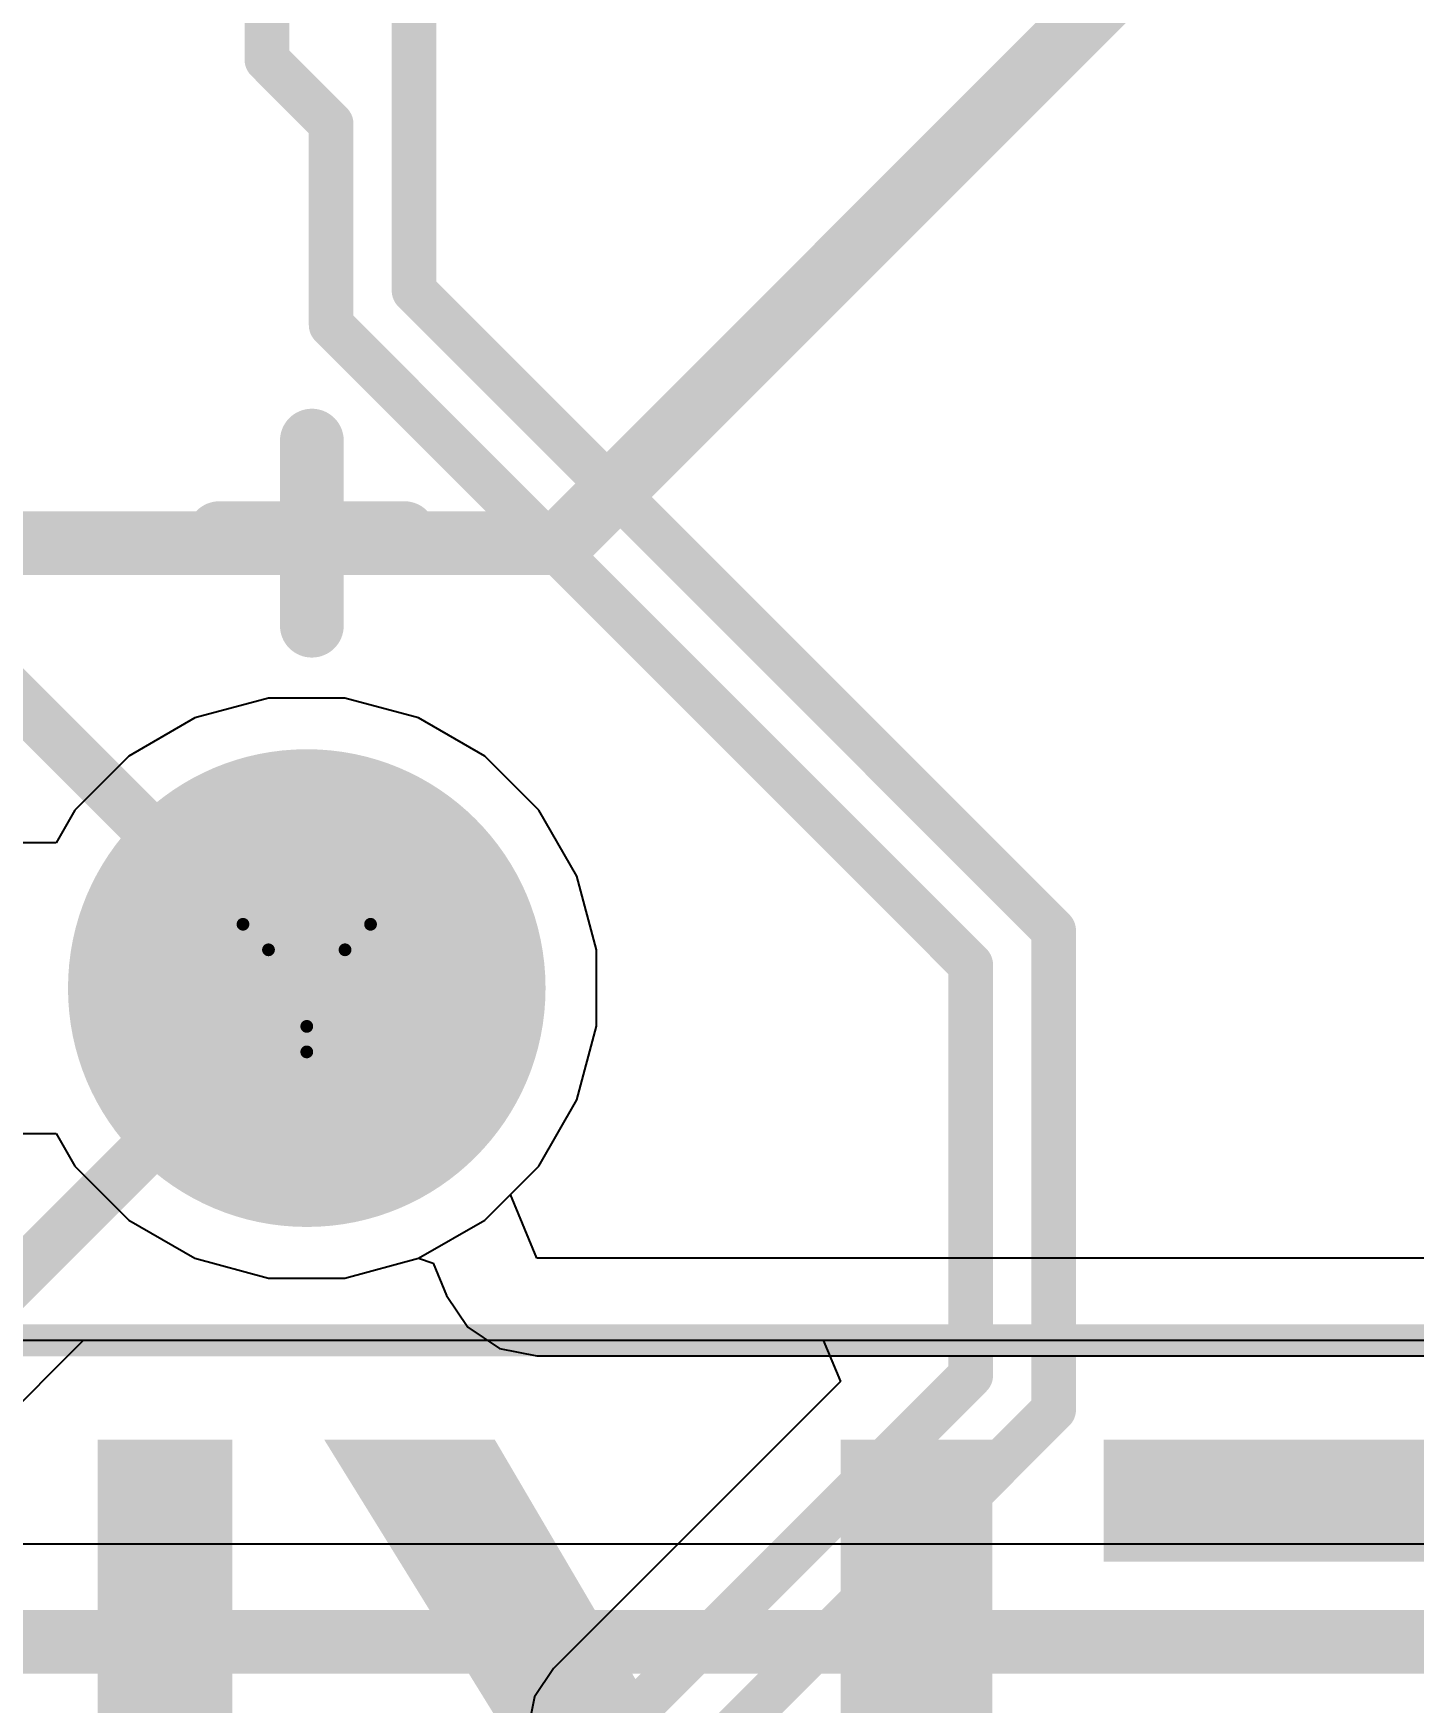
# Model space of a CAD drawing. Header units: inches. Extents: x -11 to 5379, y 0 to 5429.
# Drawn here: x 188.82 to 194.32, y 92.69 to 99.34 of the extents above; entities that cross this region are included whole.
import ezdxf

# ---------------------------------------------------------------- set-up
doc = ezdxf.new("R2010")
doc.units = ezdxf.units.IN
for name, color, linetype in [('Bottom Layer', 5, 'Continuous'), ('Bottom Solder', 6, 'Continuous'), ('Drill Drawing', 1, 'Continuous'), ('GND', 16, 'Continuous'), ('Multi-Layer', 9, 'Continuous'), ('Pad Holes', 156, 'Continuous'), ('PWR', 76, 'Continuous'), ('Top Layer', 1, 'Continuous'), ('Top Overlay', 2, 'Continuous'), ('Top Solder', 216, 'Continuous')]:
    doc.layers.add(name, color=color, linetype=linetype)
doc.styles.add('Arial_Bold', font='', dxfattribs={"height": 0.2})
doc.styles.get('Arial_Bold').set_extended_font_data('Arial', bold=True)

# ---------------------------------------------------------------- blocks, each defined once
blk = doc.blocks.new('X12ADAB1A3DY1027_519')
at = {"layer": 'Bottom Layer'}
h = blk.add_hatch(color=5, dxfattribs=at)
edge = h.paths.add_edge_path()
edge.add_arc((4.569942599999999, 4.56992228), 0.8999982, 0, 360)
at = {"layer": 'Bottom Solder'}
h = blk.add_hatch(color=6, dxfattribs=at)
edge = h.paths.add_edge_path()
edge.add_arc((4.569942599999999, 4.56992228), 0.9507981999999999, 0, 360)
at = {"layer": 'GND'}
h = blk.add_hatch(color=16, dxfattribs=at)
edge = h.paths.add_edge_path()
edge.add_arc((4.569942599999999, 4.56992228), 0.8999982, 0, 360)
at = {"layer": 'Multi-Layer'}
h = blk.add_hatch(color=9, dxfattribs=at)
edge = h.paths.add_edge_path()
edge.add_arc((4.569942599999999, 4.56992228), 0.8999982, 0, 360)
at = {"layer": 'Pad Holes'}
h = blk.add_hatch(color=7, dxfattribs=at)
edge = h.paths.add_edge_path()
edge.add_arc((4.5699934, 4.56992228), 0.5249925999999999, 0, 360)
at = {"layer": 'PWR'}
h = blk.add_hatch(color=76, dxfattribs=at)
edge = h.paths.add_edge_path()
edge.add_arc((4.569942599999999, 4.56992228), 0.8999982, 0, 360)
at = {"layer": 'Top Layer'}
h = blk.add_hatch(color=1, dxfattribs=at)
edge = h.paths.add_edge_path()
edge.add_arc((4.569942599999999, 4.56992228), 0.8999982, 0, 360)
at = {"layer": 'Top Solder'}
h = blk.add_hatch(color=216, dxfattribs=at)
edge = h.paths.add_edge_path()
edge.add_arc((4.569942599999999, 4.56992228), 0.9507981999999999, 0, 360)
at = {"layer": 'Top Overlay'}
for points in [[(8.274939, 5.97195148, 0.127, 0.127, 0), (-8.275040599999999, 5.97195148, 0.127, 0.127, 0)], [(4.5496988, 3.12727848, 0.254, 0.254, 0), (4.5496988, 2.39067848, 0.254, 0.254, 0)], [(4.917998799999999, 2.75897848, 0.254, 0.254, 0), (4.181398799999999, 2.75897848, 0.254, 0.254, 0)]]:
    blk.add_lwpolyline(points, format="xyseb", dxfattribs=at)
for points in [[(4.486198799999999, 3.12727848, 0.127, 0.127, 1), (4.6131988, 3.12727848, 0.127, 0.127, 1)], [(4.1178988, 2.75897848, 0.127, 0.127, 1), (4.2448988, 2.75897848, 0.127, 0.127, 1)], [(4.854498799999999, 2.75897848, 0.127, 0.127, 1), (4.9814988, 2.75897848, 0.127, 0.127, 1)], [(4.486198799999999, 2.39067848, 0.127, 0.127, 1), (4.6131988, 2.39067848, 0.127, 0.127, 1)]]:
    blk.add_lwpolyline(points, format="xyseb", close=True, dxfattribs=at)

msp = doc.modelspace()

# ---------------------------------------------------------------- linework, layer by layer
at = {"layer": 'Bottom Layer'}
for p, q in [((186.20722982, 94.13429992), (202.75720942, 94.13429992)), ((186.20722982, 94.13429992), (199.1584663, 94.13429992)), ((198.57920406, 93.32272927999999), (186.85334994, 93.32272927999999))]:
    msp.add_line(p, q, dxfattribs=at)
for points in [[(190.9233291, 97.30739999999999, 0.254, 0.254, 0), (193.97200982, 100.35608072, 0.254, 0.254, 0)], [(186.055, 97.30739999999999, 0.254, 0.254, 0), (190.9233291, 97.30739999999999, 0.254, 0.254, 0)], [(186.85334994, 92.93426421999999, 0.254, 0.254, 0), (198.74011052, 92.93426421999999, 0.254, 0.254, 0)]]:
    msp.add_lwpolyline(points, format="xyseb", dxfattribs=at)
msp.add_lwpolyline([(190.8598291, 97.30739999999999, 0.127, 0.127, 1), (190.9868291, 97.30739999999999, 0.127, 0.127, 1)], format="xyseb", close=True, dxfattribs=at)
msp.add_lwpolyline([(190.8598291, 97.30739999999999, 0.127, 0.127, 1), (190.9868291, 97.30739999999999, 0.127, 0.127, 1)], format="xyseb", close=True, dxfattribs=at)
at = {"layer": 'Drill Drawing'}
for points in [[(189.65817542, 95.79032912, 0.0508, 0.0508, 0), (190.16617542, 95.79032912, 0.0508, 0.0508, 0)], [(189.65817542, 95.79032912, 0.0508, 0.0508, 0), (189.91217542, 95.28232912, 0.0508, 0.0508, 0)], [(189.91217542, 95.28232912, 0.0508, 0.0508, 0), (190.16617542, 95.79032912, 0.0508, 0.0508, 0)], [(189.75977542, 95.68872912, 0.0508, 0.0508, 0), (190.06457542, 95.68872912, 0.0508, 0.0508, 0)], [(189.75977542, 95.68872912, 0.0508, 0.0508, 0), (189.91217542, 95.38392912, 0.0508, 0.0508, 0)], [(189.91217542, 95.38392912, 0.0508, 0.0508, 0), (190.06457542, 95.68872912, 0.0508, 0.0508, 0)]]:
    msp.add_lwpolyline(points, format="xyseb", dxfattribs=at)
for points in [[(189.64547542, 95.79032912, 0.0254, 0.0254, 1), (189.67087542, 95.79032912, 0.0254, 0.0254, 1)], [(189.64547542, 95.79032912, 0.0254, 0.0254, 1), (189.67087542, 95.79032912, 0.0254, 0.0254, 1)], [(190.15347542, 95.79032912, 0.0254, 0.0254, 1), (190.17887542, 95.79032912, 0.0254, 0.0254, 1)], [(190.15347542, 95.79032912, 0.0254, 0.0254, 1), (190.17887542, 95.79032912, 0.0254, 0.0254, 1)], [(189.74707542, 95.68872912, 0.0254, 0.0254, 1), (189.77247542, 95.68872912, 0.0254, 0.0254, 1)], [(189.74707542, 95.68872912, 0.0254, 0.0254, 1), (189.77247542, 95.68872912, 0.0254, 0.0254, 1)], [(190.05187542, 95.68872912, 0.0254, 0.0254, 1), (190.07727542, 95.68872912, 0.0254, 0.0254, 1)], [(190.05187542, 95.68872912, 0.0254, 0.0254, 1), (190.07727542, 95.68872912, 0.0254, 0.0254, 1)], [(189.89947542, 95.38392912, 0.0254, 0.0254, 1), (189.92487542, 95.38392912, 0.0254, 0.0254, 1)], [(189.89947542, 95.38392912, 0.0254, 0.0254, 1), (189.92487542, 95.38392912, 0.0254, 0.0254, 1)], [(189.89947542, 95.28232912, 0.0254, 0.0254, 1), (189.92487542, 95.28232912, 0.0254, 0.0254, 1)], [(189.89947542, 95.28232912, 0.0254, 0.0254, 1), (189.92487542, 95.28232912, 0.0254, 0.0254, 1)]]:
    msp.add_lwpolyline(points, format="xyseb", close=True, dxfattribs=at)
at = {"layer": 'GND'}
for p, q in [((189.76029866, 96.69032732), (189.46679912, 96.61168384)), ((190.06415378, 96.69032732), (189.76029866, 96.69032732)), ((190.35765332, 96.61168384), (190.06415378, 96.69032732)), ((189.46679912, 96.61168384), (189.20365512, 96.45975628)), ((190.62079732, 96.45975628), (190.35765332, 96.61168384)), ((189.20365512, 96.45975628), (188.98879906, 96.24490022)), ((190.83565338, 96.24490022), (190.62079732, 96.45975628)), ((188.98879906, 96.24490022), (188.91384112, 96.1150732)), ((190.98758094, 95.98175622), (190.83565338, 96.24490022)), ((188.91384112, 96.1150732), (188.62054732, 96.1150732)), ((191.06622442, 95.68825668), (190.98758094, 95.98175622)), ((191.06622442, 95.38440155999999), (191.06622442, 95.68825668)), ((190.98758094, 95.09090202), (191.06622442, 95.38440155999999)), ((190.83565338, 94.82775802), (190.98758094, 95.09090202)), ((188.62054732, 94.95758504), (188.91384112, 94.95758504)), ((188.91384112, 94.95758504), (188.98879906, 94.82775802)), ((188.98879906, 94.82775802), (189.20365512, 94.61290195999999)), ((190.72286976, 94.71497439999999), (190.83565338, 94.82775802)), ((190.82808164, 94.46097439999998), (190.72286976, 94.71497439999999)), ((189.20365512, 94.61290195999999), (189.46679912, 94.46097439999998)), ((189.46679912, 94.46097439999998), (189.76029866, 94.38233091999999)), ((190.06415378, 94.38233091999999), (190.35765078, 94.46097439999998)), ((190.35765078, 94.46097439999998), (190.41578376, 94.44124113999999)), ((190.41578376, 94.44124113999999), (190.46918726, 94.31231327999998)), ((198.1363068, 94.46097439999998), (190.82808164, 94.46097439999998)), ((189.76029866, 94.38233091999999), (190.06415378, 94.38233091999999)), ((190.46918726, 94.31231327999998), (190.55339588, 94.18628864)), ((190.55339588, 94.18628864), (190.67942306, 94.10208001999999)), ((190.67942306, 94.10208001999999), (190.82808164, 94.07250934)), ((190.82808164, 94.07250934), (198.1363068, 94.07250934))]:
    msp.add_line(p, q, dxfattribs=at)
at = {"layer": 'PWR'}
for p, q in [((189.76029866, 96.69032732), (189.46679912, 96.61168384)), ((190.06415378, 96.69032732), (189.76029866, 96.69032732)), ((190.35765332, 96.61168384), (190.06415378, 96.69032732)), ((189.46679912, 96.61168384), (189.20365512, 96.45975628)), ((190.62079732, 96.45975628), (190.35765332, 96.61168384)), ((189.20365512, 96.45975628), (188.98879906, 96.24490022)), ((190.83565338, 96.24490022), (190.62079732, 96.45975628)), ((188.98879906, 96.24490022), (188.91384112, 96.1150732)), ((190.98758094, 95.98175622), (190.83565338, 96.24490022)), ((188.91384112, 96.1150732), (188.62054732, 96.1150732)), ((191.06622442, 95.68825668), (190.98758094, 95.98175622)), ((191.06622442, 95.38440155999999), (191.06622442, 95.68825668)), ((190.98758094, 95.09090202), (191.06622442, 95.38440155999999)), ((190.83565338, 94.82775802), (190.98758094, 95.09090202)), ((188.62054732, 94.95758504), (188.91384112, 94.95758504)), ((188.91384112, 94.95758504), (188.98879906, 94.82775802)), ((188.98879906, 94.82775802), (189.20365512, 94.61290195999999)), ((190.62079732, 94.61290195999999), (190.83565338, 94.82775802)), ((189.20365512, 94.61290195999999), (189.46679912, 94.46097439999998)), ((190.35765332, 94.46097439999998), (190.62079732, 94.61290195999999)), ((189.46679912, 94.46097439999998), (189.76029866, 94.38233091999999)), ((190.06415378, 94.38233091999999), (190.35765332, 94.46097439999998)), ((189.76029866, 94.38233091999999), (190.06415378, 94.38233091999999))]:
    msp.add_line(p, q, dxfattribs=at)
at = {"layer": 'Top Layer'}
for p, q in [((185.95248052, 91.06383362), (189.02294428, 94.13429992)), ((186.20722982, 94.13429992), (202.75720942, 94.13429992)), ((189.02294428, 94.13429992), (191.96887184, 94.13429992)), ((191.96887184, 94.13429992), (192.03691336, 93.97003304)), ((192.03691336, 93.97003304), (190.89487602, 92.82799569999999)), ((190.89487602, 92.82799569999999), (190.81909004, 92.714572)), ((190.81909004, 92.714572), (190.79247592, 92.5807775))]:
    msp.add_line(p, q, dxfattribs=at)
for points in [[(189.75339748, 99.2321104, 0.1778, 0.1778, 0), (189.75339748, 99.7484797, 0.1778, 0.1778, 0)], [(190.33944406, 98.31247799999998, 0.1778, 0.1778, 0), (190.33944406, 99.47485819999999, 0.1778, 0.1778, 0)], [(189.75339748, 99.2321104, 0.1778, 0.1778, 0), (190.00924406, 98.97626382, 0.1778, 0.1778, 0)], [(190.00924406, 98.17570661999999, 0.1778, 0.1778, 0), (190.00924406, 98.97626382, 0.1778, 0.1778, 0)], [(190.33944406, 98.31247799999998, 0.1778, 0.1778, 0), (192.56921608, 96.08270598, 0.1778, 0.1778, 0)], [(190.00924406, 98.17570661999999, 0.1778, 0.1778, 0), (192.5560538, 95.62889688, 0.1778, 0.1778, 0)], [(188.63171824, 96.8167355, 0.2032, 0.2032, 0), (189.91217542, 95.53627832, 0.2032, 0.2032, 0)], [(192.56921608, 96.08270598, 0.1778, 0.1778, 0), (192.56921862, 96.08270598, 0.1778, 0.1778, 0)], [(192.56921862, 96.08270598, 0.1778, 0.1778, 0), (192.78954076, 95.86238383999999, 0.1778, 0.1778, 0)], [(192.78954076, 95.8623813, 0.1778, 0.1778, 0), (192.78954076, 95.86238383999999, 0.1778, 0.1778, 0)], [(192.78954076, 95.8623813, 0.1778, 0.1778, 0), (192.8862538, 95.76566826, 0.1778, 0.1778, 0)], [(192.8862538, 93.8579657, 0.1778, 0.1778, 0), (192.8862538, 95.76566826, 0.1778, 0.1778, 0)], [(192.5560538, 93.99473708, 0.1778, 0.1778, 0), (192.5560538, 95.62889688, 0.1778, 0.1778, 0)], [(185.5899133, 91.21401619999999, 0.2032, 0.2032, 0), (189.91217542, 95.53627832, 0.2032, 0.2032, 0)], [(189.91217542, 95.53627832, 0.2032, 0.2032, 0), (189.91217542, 95.53632911999999, 0.2032, 0.2032, 0)], [(191.14209422, 92.5807775, 0.1778, 0.1778, 0), (192.5560538, 93.99473708, 0.1778, 0.1778, 0)], [(191.47229422, 92.44400612, 0.1778, 0.1778, 0), (192.8862538, 93.8579657, 0.1778, 0.1778, 0)]]:
    msp.add_lwpolyline(points, format="xyseb", dxfattribs=at)
for points in [[(189.70894748, 99.2321104, 0.08889999999999999, 0.08889999999999999, 1), (189.79784748, 99.2321104, 0.08889999999999999, 0.08889999999999999, 1)], [(189.70894748, 99.2321104, 0.08889999999999999, 0.08889999999999999, 1), (189.79784748, 99.2321104, 0.08889999999999999, 0.08889999999999999, 1)], [(189.96479406, 98.97626382, 0.08889999999999999, 0.08889999999999999, 1), (190.05369406, 98.97626382, 0.08889999999999999, 0.08889999999999999, 1)], [(189.96479406, 98.97626382, 0.08889999999999999, 0.08889999999999999, 1), (190.05369406, 98.97626382, 0.08889999999999999, 0.08889999999999999, 1)], [(190.29499406, 98.31247799999998, 0.08889999999999999, 0.08889999999999999, 1), (190.38389406, 98.31247799999998, 0.08889999999999999, 0.08889999999999999, 1)], [(190.29499406, 98.31247799999998, 0.08889999999999999, 0.08889999999999999, 1), (190.38389406, 98.31247799999998, 0.08889999999999999, 0.08889999999999999, 1)], [(189.96479406, 98.17570661999999, 0.08889999999999999, 0.08889999999999999, 1), (190.05369406, 98.17570661999999, 0.08889999999999999, 0.08889999999999999, 1)], [(189.96479406, 98.17570661999999, 0.08889999999999999, 0.08889999999999999, 1), (190.05369406, 98.17570661999999, 0.08889999999999999, 0.08889999999999999, 1)], [(192.52476608, 96.08270598, 0.08889999999999999, 0.08889999999999999, 1), (192.61366608, 96.08270598, 0.08889999999999999, 0.08889999999999999, 1)], [(192.52476608, 96.08270598, 0.08889999999999999, 0.08889999999999999, 1), (192.61366608, 96.08270598, 0.08889999999999999, 0.08889999999999999, 1)], [(192.52476862, 96.08270598, 0.08889999999999999, 0.08889999999999999, 1), (192.61366862, 96.08270598, 0.08889999999999999, 0.08889999999999999, 1)], [(192.52476862, 96.08270598, 0.08889999999999999, 0.08889999999999999, 1), (192.61366862, 96.08270598, 0.08889999999999999, 0.08889999999999999, 1)], [(192.74509076, 95.86238383999999, 0.08889999999999999, 0.08889999999999999, 1), (192.83399076, 95.86238383999999, 0.08889999999999999, 0.08889999999999999, 1)], [(192.74509076, 95.86238383999999, 0.08889999999999999, 0.08889999999999999, 1), (192.83399076, 95.86238383999999, 0.08889999999999999, 0.08889999999999999, 1)], [(192.74509076, 95.8623813, 0.08889999999999999, 0.08889999999999999, 1), (192.83399076, 95.8623813, 0.08889999999999999, 0.08889999999999999, 1)], [(192.74509076, 95.8623813, 0.08889999999999999, 0.08889999999999999, 1), (192.83399076, 95.8623813, 0.08889999999999999, 0.08889999999999999, 1)], [(192.8418038, 95.76566826, 0.08889999999999999, 0.08889999999999999, 1), (192.9307038, 95.76566826, 0.08889999999999999, 0.08889999999999999, 1)], [(192.8418038, 95.76566826, 0.08889999999999999, 0.08889999999999999, 1), (192.9307038, 95.76566826, 0.08889999999999999, 0.08889999999999999, 1)], [(192.5116038, 95.62889688, 0.08889999999999999, 0.08889999999999999, 1), (192.6005038, 95.62889688, 0.08889999999999999, 0.08889999999999999, 1)], [(192.5116038, 95.62889688, 0.08889999999999999, 0.08889999999999999, 1), (192.6005038, 95.62889688, 0.08889999999999999, 0.08889999999999999, 1)], [(189.86137542, 95.53632911999999, 0.1016, 0.1016, 1), (189.96297542, 95.53632911999999, 0.1016, 0.1016, 1)], [(189.86137542, 95.53627832, 0.1016, 0.1016, 1), (189.96297542, 95.53627832, 0.1016, 0.1016, 1)], [(189.86137542, 95.53627832, 0.1016, 0.1016, 1), (189.96297542, 95.53627832, 0.1016, 0.1016, 1)], [(189.86137542, 95.53627832, 0.1016, 0.1016, 1), (189.96297542, 95.53627832, 0.1016, 0.1016, 1)], [(192.5116038, 93.99473708, 0.08889999999999999, 0.08889999999999999, 1), (192.6005038, 93.99473708, 0.08889999999999999, 0.08889999999999999, 1)], [(192.5116038, 93.99473708, 0.08889999999999999, 0.08889999999999999, 1), (192.6005038, 93.99473708, 0.08889999999999999, 0.08889999999999999, 1)], [(192.8418038, 93.8579657, 0.08889999999999999, 0.08889999999999999, 1), (192.9307038, 93.8579657, 0.08889999999999999, 0.08889999999999999, 1)], [(192.8418038, 93.8579657, 0.08889999999999999, 0.08889999999999999, 1), (192.9307038, 93.8579657, 0.08889999999999999, 0.08889999999999999, 1)]]:
    msp.add_lwpolyline(points, format="xyseb", close=True, dxfattribs=at)

# ---------------------------------------------------------------- block references
at = {"rotation": 180}
msp.add_blockref('X12ADAB1A3DY1027_519', (194.48216882, 100.1062514), dxfattribs=at)

# ---------------------------------------------------------------- texts
at = {"layer": 'Top Overlay', "style": 'Arial_Bold'}
msp.add_text('ETHERNET', height=2.99999908, rotation=180, dxfattribs=at).set_placement((204.09819226, 93.73828598))

doc.saveas('drawing.dxf')
